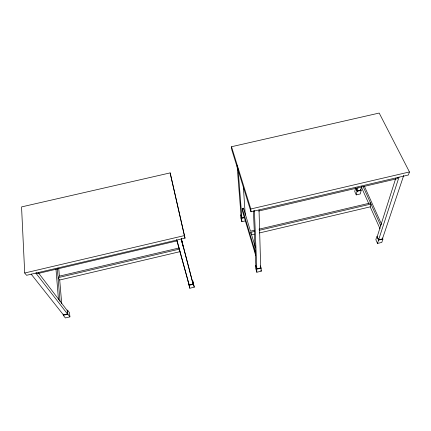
<?xml version="1.0" encoding="UTF-8"?>
<svg xmlns="http://www.w3.org/2000/svg" width="431" height="431" viewBox="0 0 431 431"><rect width="100%" height="100%" fill="white"/><g stroke="black" fill="none" stroke-linecap="round" stroke-linejoin="round"><path stroke-width="0.65" d="M356.227 194.887L357.04 191.31L355.548 187.927L354.751 191.52L356.227 194.887L360.305 193.934L361.162 190.346L360.661 189.22M361.48 186.903L360.709 190.152L357.251 190.96L357.999 187.69M379.997 228.689L370.218 206.858L370.994 204.03L259.317 230.31M395.663 178.612L377.217 236.614L378.617 239.787L382.426 238.876L403.755 175.325M397.926 177.486L397.571 178.596L258.708 211.05M378.617 239.787L399.025 177.039M377.491 243.434L378.563 240.137L376.899 236.355L375.843 239.679L377.491 243.434L381.796 242.411L382.911 239.097L382.432 238.02M409.45 171.953L408.389 175.008L250.977 211.788L231.786 149.778L231.512 146.723L379.194 113.057L409.45 171.953L250.831 208.981L250.977 211.788M38.386 272.812L67.155 310.449L67.473 313.973L63.459 314.932L31.129 274.094M176.71 240.089L189.139 284.966L193.072 284.029L181.273 238.548M253.396 210.694L255.825 265.523L256.806 268.831L260.696 267.904L259.026 209.962M63.292 315.314L67.866 314.226L69.903 316.86L65.377 317.943L63.292 315.314L63.19 314.118M189.015 285.333L193.503 284.266L194.262 287.175L189.823 288.237L188.131 281.303M261.143 268.136L261.229 271.191L256.838 272.236L256.709 269.192L261.143 268.136L260.469 265.884M378.563 240.137L382.911 239.097M60.038 301.463L58.061 277.672L179.425 249.113M250.896 233.629L250.826 232.309L254.743 231.388M58.061 277.672L59.715 279.999L180.093 251.645M251.623 234.793L254.247 234.178M259.489 232.945L370.218 206.858M237.077 165.536L240.994 214.994L241.877 217.957L244.813 217.267M245.449 220.844L241.883 221.679L241.624 218.318L244.619 217.617M357.04 191.31L361.162 190.346M24.712 273.001L184.393 235.585L185.028 238.133L26.571 275.296L24.712 273.001L21.55 206.912L170.143 172.896L185.028 238.133M179.161 247.965L57.964 276.476L57.301 268.518M254.398 230.267L250.486 231.188L243.537 208.184L242.26 208.48L242.464 211.228L255.723 255.443M258.966 229.195L370.509 202.953M35.789 273.017L67.473 313.973M36.468 272.704L37.222 273.685L177.001 240.891L176.645 239.598M364.297 186.073L381.634 224.427M363.053 186.402L380.869 225.957M361.259 186.865L368.645 203.346M355.995 188.115L357.251 190.96M231.512 146.723L250.831 208.981M250.826 232.309L255.432 247.556M260.895 270.075L261.229 271.191M242.26 208.48L255.421 252.264M241.624 218.318L240.579 214.794L240.848 218.172L241.883 221.679M256.709 269.192L255.54 265.254L255.68 268.324L256.838 272.236M177.146 240.886L189.139 284.966M181.252 239.022L193.072 284.029M170.143 172.896L184.393 235.585M194.262 287.175L192.598 280.242L193.503 284.266M181.322 238.602L183.078 246.462M181.187 238.445L182.636 244.948M189.193 285.376L189.823 288.237M69.903 316.86L69.526 312.696L67.489 310.029L67.866 314.226M58.724 268.249L59.392 276.169M59.715 279.999L61.719 303.656M55.976 268.976L58.487 299.76M238.063 168.71L241.877 217.957M243.537 208.184L243.612 209.283M243.375 187.124L245.266 215.128M254.382 210.393L256.806 268.831"/></g></svg>
